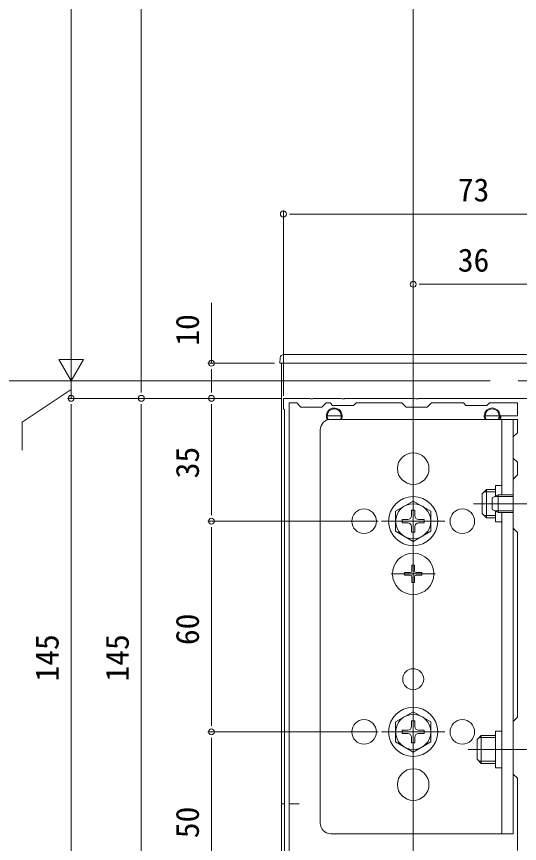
# Model space of a CAD drawing. Units: millimetres, scale not verified. Extents: x -990 to 990, y -1598 to 1604.
# Drawn here: x -613.1 to -469.7, y 302.2 to 537.8 of the extents above; entities that cross this region are included whole.
import ezdxf
from ezdxf.enums import TextEntityAlignment as Align

# ---------------------------------------------------------------- set-up
doc = ezdxf.new("R2010")
doc.units = ezdxf.units.MM
doc.header["$LTSCALE"] = 8
doc.linetypes.add('CHAIN2', pattern=[12, 9, -1, 1, -1])
doc.linetypes.add('DOUBLE_CHAIN2', pattern=[12.8, 9, -1, 0.6, -0.6, 0.6, -1])
for name, color, linetype, lineweight in [('0-2_YKK_ZWAK', 2, 'Continuous', 9), ('0-3_YKK_11', 4, 'Continuous', 9), ('0-4_YKK_12', 7, 'Continuous', 9), ('0-5_YKK_13', 6, 'Continuous', 9)]:
    doc.layers.add(name, color=color, linetype=linetype, lineweight=lineweight)
doc.styles.add('ＭＳ ゴシック', font='')
doc.styles.get('ＭＳ ゴシック').set_extended_font_data('MS Gothic')

msp = doc.modelspace()

# ---------------------------------------------------------------- linework, layer by layer
at = {"layer": '0-2_YKK_ZWAK'}
for p, q in [((-500, 871.024), (-500, 267.024)), ((-537.5, 439.024), (-537.5, 279.024)), ((-537.5, 439.024), (-462.5, 439.024)), ((-536.7, 313.524), (-537.5, 313.524)), ((-532.5, 313.524), (-535.4, 313.524))]:
    msp.add_line(p, q, dxfattribs=at)
for centre, end in [((-522.5, 424.024), 210.71475), ((-477.5, 424.024), 206.3878)]:
    msp.add_arc(centre, 2.25, 333.6122, end, dxfattribs=at)
at = {"layer": '0-3_YKK_11'}
for p, q in [((-538, 439.024), (-537.905, 440.585)), ((-536.906, 441.524), (-463.094, 441.524)), ((-537.002, 439.024), (-538, 439.024)), ((-462.998, 439.024), (-537.002, 439.024)), ((-520.5, 424.024), (-524.5, 424.024)), ((-479.5, 424.024), (-475.5, 424.024)), ((-523.5, 423.024), (-471.5, 423.024)), ((-500, 423.024), (-500, 418.024)), ((-474.7, 423.024), (-474.7, 401.524)), ((-471.5, 423.024), (-471.5, 305.024)), ((-526.5, 308.024), (-526.5, 420.024)), ((-480.3, 401.824), (-479.1, 403.024)), ((-476.5, 403.024), (-479.1, 403.024)), ((-479.1, 403.024), (-479.1, 395.024)), ((-476.5, 404.224), (-476.5, 401.194)), ((-476.5, 404.224), (-474.7, 404.224)), ((-480.3, 401.824), (-480.3, 396.224)), ((-479.748, 402.376), (-476.5, 402.376)), ((-477.5, 400.724), (-475.8, 401.524)), ((-477.5, 397.324), (-477.5, 400.724)), ((-471.5, 401.091), (-476.72, 401.091)), ((-471.5, 401.524), (-475.8, 401.524)), ((-475.8, 396.524), (-475.8, 401.524)), ((-500, 399.774), (-505, 396.887)), ((-500, 399.774), (-495, 396.887)), ((-505, 396.887), (-505, 391.161)), ((-500.5, 397.174), (-500.5, 395.524)), ((-499.5, 397.174), (-500.5, 397.174)), ((-499.5, 397.174), (-499.5, 395.524)), ((-495, 391.161), (-495, 396.887)), ((-480.3, 396.224), (-479.1, 395.024)), ((-475.8, 396.524), (-477.5, 397.324)), ((-471.5, 396.957), (-476.72, 396.957)), ((-476.5, 396.853), (-476.5, 393.824)), ((-471.5, 396.524), (-475.8, 396.524)), ((-474.7, 396.524), (-474.7, 305.024)), ((-503.15, 394.524), (-501.5, 394.524)), ((-503.15, 394.524), (-503.15, 393.524)), ((-503.15, 393.524), (-501.5, 393.524)), ((-498.5, 394.524), (-496.85, 394.524)), ((-498.5, 393.524), (-496.85, 393.524)), ((-496.85, 393.524), (-496.85, 394.524)), ((-479.748, 395.672), (-476.5, 395.672)), ((-479.1, 395.024), (-476.5, 395.024)), ((-476.5, 393.824), (-474.7, 393.824)), ((-500, 388.274), (-505, 391.161)), ((-500.5, 392.524), (-500.5, 390.874)), ((-500, 388.274), (-495, 391.161)), ((-499.5, 392.524), (-499.5, 390.874)), ((-500.5, 390.874), (-499.5, 390.874)), ((-502.5, 379.374), (-502.5, 378.674)), ((-502.5, 379.374), (-500.85, 379.374)), ((-500.35, 381.524), (-499.65, 381.524)), ((-500.35, 381.524), (-500.35, 379.874)), ((-499.65, 381.524), (-499.65, 379.874)), ((-499.15, 379.374), (-497.5, 379.374)), ((-497.5, 379.374), (-497.5, 378.674)), ((-502.5, 378.674), (-500.85, 378.674)), ((-500.35, 378.174), (-500.35, 376.524)), ((-499.65, 378.174), (-499.65, 376.524)), ((-499.15, 378.674), (-497.5, 378.674)), ((-500.35, 376.524), (-499.65, 376.524)), ((-500, 339.774), (-505, 336.887)), ((-500, 339.774), (-495, 336.887)), ((-505, 336.887), (-505, 331.161)), ((-500.5, 337.174), (-500.5, 335.524)), ((-499.5, 337.174), (-500.5, 337.174)), ((-499.5, 337.174), (-499.5, 335.524)), ((-495, 331.161), (-495, 336.887)), ((-503.15, 334.524), (-501.5, 334.524)), ((-503.15, 334.524), (-503.15, 333.524)), ((-498.5, 334.524), (-496.85, 334.524)), ((-496.85, 333.524), (-496.85, 334.524)), ((-503.15, 333.524), (-501.5, 333.524)), ((-500.5, 332.524), (-500.5, 330.874)), ((-499.5, 332.524), (-499.5, 330.874)), ((-498.5, 333.524), (-496.85, 333.524)), ((-481.8, 331.824), (-480.6, 333.024)), ((-481.248, 332.376), (-476.5, 332.376)), ((-476.5, 333.024), (-480.6, 333.024)), ((-480.6, 333.024), (-480.6, 325.024)), ((-476.5, 334.224), (-476.5, 323.824)), ((-476.5, 334.224), (-474.7, 334.224)), ((-500, 328.274), (-505, 331.161)), ((-500.5, 330.874), (-499.5, 330.874)), ((-500, 328.274), (-495, 331.161)), ((-481.8, 331.824), (-481.8, 326.224)), ((-481.8, 326.224), (-480.6, 325.024)), ((-481.248, 325.672), (-476.5, 325.672)), ((-480.6, 325.024), (-476.5, 325.024)), ((-476.5, 323.824), (-474.7, 323.824)), ((-500, 305.024), (-500, 310.024)), ((-471.5, 305.024), (-523.5, 305.024))]:
    msp.add_line(p, q, dxfattribs=at)
at = {"layer": '0-3_YKK_11', "linetype": 'CHAIN2'}
for p, q in [((-500, 385.024), (-500, 403.024)), ((-456.3, 399.024), (-482.8, 399.024)), ((-464, 399.024), (-478, 399.024)), ((-509, 394.024), (-491, 394.024)), ((-500, 372.724), (-500, 385.324)), ((-506.3, 379.024), (-493.7, 379.024)), ((-500, 325.024), (-500, 343.024)), ((-509, 334.024), (-491, 334.024)), ((-457.8, 329.024), (-484.3, 329.024))]:
    msp.add_line(p, q, dxfattribs=at)
at = {"layer": '0-3_YKK_11'}
for centre, radius in [((-500, 409.024), 4.5), ((-500, 394.024), 7), ((-500, 394.024), 5), ((-514, 394.024), 3.5), ((-486, 394.024), 3.5), ((-500, 379.024), 5.9), ((-500, 349.024), 3), ((-500, 334.024), 7), ((-514, 334.024), 3.5), ((-500, 334.024), 5), ((-486, 334.024), 3.5), ((-500, 319.024), 4.5)]:
    msp.add_circle(centre, radius, dxfattribs=at)
for centre, radius, start, end in [((-536.906, 440.524), 1, 90, 176.5), ((-522.5, 424.024), 2, 90, 180), ((-522.5, 424.024), 2, 180, 212.6499), ((-522.5, 424.024), 2, 0, 90), ((-522.5, 424.024), 2, 330, 0), ((-477.5, 424.024), 2, 90, 180), ((-477.5, 424.024), 2, 180, 210), ((-477.5, 424.024), 2, 0, 90), ((-477.5, 424.024), 2, 330, 0), ((-523.5, 420.024), 3, 90, 180), ((-501.5, 395.524), 1, 270, 0), ((-501.5, 392.524), 1, 0, 90), ((-498.5, 395.524), 1, 180, 270), ((-498.5, 392.524), 1, 90, 180), ((-500.85, 379.874), 0.5, 270, 0), ((-499.15, 379.874), 0.5, 180, 270), ((-500.85, 378.174), 0.5, 0, 90), ((-499.15, 378.174), 0.5, 90, 180), ((-501.5, 335.524), 1, 270, 0), ((-498.5, 335.524), 1, 180, 270), ((-501.5, 332.524), 1, 0, 90), ((-498.5, 332.524), 1, 90, 180), ((-523.5, 308.024), 3, 180, 270)]:
    msp.add_arc(centre, radius, start, end, dxfattribs=at)
at = {"layer": '0-4_YKK_12'}
for points in [[(-465, 429.024), (-498.542, 429.024), (-498.725, 428.904), (-499.275, 428.904), (-499.458, 429.024), (-519.542, 429.024), (-519.725, 428.904), (-520.275, 428.904), (-520.458, 429.024), (-528.542, 429.024), (-528.725, 428.904), (-529.275, 428.904), (-529.458, 429.024), (-537, 429.024), (-537, 426.024), (-536.7, 425.724)], [(-535.4, 291.166), (-535.4, 427.724), (-533.2, 427.724), (-532, 426.524), (-526, 426.524), (-524.8, 427.724), (-523.7, 427.724), (-523, 427.024), (-517, 427.024), (-516.3, 427.724), (-503.2, 427.724), (-502, 426.524), (-496, 426.524), (-494.8, 427.724), (-485.7, 427.724), (-485, 427.024), (-479, 427.024), (-478.3, 427.724), (-470.3, 427.724), (-470.3, 424.024), (-475, 424.024), (-475, 423.024), (-470.3, 423.024), (-470.3, 419.224), (-471.5, 418.024), (-471.5, 412.024), (-470.3, 410.824), (-470.3, 407.224), (-471.5, 406.024), (-471.5, 392.024), (-470.3, 390.824), (-470.3, 338.224), (-471.5, 337.024), (-471.5, 322.024), (-470.3, 320.824), (-470.3, 300.224)], [(-512.4, 289.524), (-512.4, 285.524), (-529.67, 285.524), (-535.4, 291.166), (-535.4, 427.724)], [(-536.7, 425.724), (-536.7, 292.324), (-537, 292.024), (-537, 284.024), (-535.5, 284.024), (-535.5, 288.923), (-535.132, 289.078), (-530, 284.024), (-504.5, 284.024), (-504.5, 285.024)]]:
    msp.add_lwpolyline(points, dxfattribs=at)
at = {"layer": '0-5_YKK_13'}
for p, q in [((-597.5, 441.024), (-597.5, 852.021)), ((-577.5, 710.624), (-577.5, 432.424)), ((-537, 429.724), (-537, 482.524)), ((-535.3, 481.524), (-533.6, 481.524)), ((-467.4, 481.524), (-533.6, 481.524)), ((-498.3, 461.524), (-496.6, 461.524)), ((-467.4, 461.524), (-496.6, 461.524)), ((-557.5, 439.024), (-557.5, 456.184)), ((-597.5, 434.024), (-597.5, 446.148)), ((-597.5, 434.024), (-601, 440.086)), ((-594, 440.086), (-601, 440.086)), ((-597.5, 434.024), (-594, 440.086)), ((-539.5, 439.024), (-558.5, 439.024)), ((-597.5, 434.024), (-597.5, 437.424)), ((-557.5, 437.324), (-557.5, 435.624)), ((-537.5, 434.024), (-598.5, 434.024)), ((-578.5, 434.024), (-598.5, 434.024)), ((-597.5, 429.024), (-597.5, 434.024)), ((-597.5, 429.024), (-597.5, 434.024)), ((-557.5, 432.424), (-557.5, 435.624)), ((-577.5, 430.724), (-577.5, 432.424)), ((-557.5, 430.724), (-557.5, 432.424)), ((-537.5, 429.024), (-598.5, 429.024)), ((-537.5, 429.024), (-598.5, 429.024)), ((-537.5, 429.024), (-578.5, 429.024)), ((-537.5, 429.024), (-578.5, 429.024)), ((-537.5, 429.024), (-558.5, 429.024)), ((-537.5, 429.024), (-558.5, 429.024)), ((-597.5, 427.324), (-597.5, 425.624)), ((-597.5, 427.324), (-597.5, 425.624)), ((-577.5, 427.324), (-577.5, 425.624)), ((-557.5, 427.324), (-557.5, 425.624)), ((-597.5, 287.424), (-597.5, 425.624)), ((-597.5, 425.624), (-597.5, 422.224)), ((-577.5, 425.624), (-577.5, 287.424)), ((-557.5, 425.624), (-557.5, 397.424)), ((-557.5, 395.724), (-557.5, 397.424)), ((-510, 394.024), (-558.5, 394.024)), ((-510, 394.024), (-558.5, 394.024)), ((-557.5, 392.324), (-557.5, 390.624)), ((-557.5, 390.624), (-557.5, 337.424)), ((-557.5, 335.724), (-557.5, 337.424)), ((-510, 334.024), (-558.5, 334.024)), ((-510, 334.024), (-558.5, 334.024)), ((-557.5, 332.324), (-557.5, 330.624)), ((-557.5, 330.624), (-557.5, 287.424))]:
    msp.add_line(p, q, dxfattribs=at)
at = {"layer": '0-5_YKK_13', "linetype": 'DOUBLE_CHAIN2'}
msp.add_line((-652.5, 434.024), (537.5, 434.024), dxfattribs=at)
at = {"layer": '0-5_YKK_13'}
msp.add_lwpolyline([(-597.5, 431.524), (-611.5, 422.242), (-611.5, 414.242)], dxfattribs=at)
for centre, start, end in [((-537, 481.524), 0, 180), ((-537, 481.524), 180, 0), ((-500, 461.524), 0, 180), ((-500, 461.524), 180, 0), ((-557.5, 439.024), 90, 270), ((-557.5, 439.024), 270, 90), ((-597.5, 429.024), 90, 270), ((-597.5, 429.024), 90, 270), ((-597.5, 429.024), 270, 90), ((-597.5, 429.024), 270, 90), ((-577.5, 429.024), 90, 270), ((-577.5, 429.024), 90, 270), ((-577.5, 429.024), 270, 90), ((-577.5, 429.024), 270, 90), ((-557.5, 429.024), 90, 270), ((-557.5, 429.024), 90, 270), ((-557.5, 429.024), 270, 90), ((-557.5, 429.024), 270, 90), ((-557.5, 394.024), 90, 270), ((-557.5, 394.024), 90, 270), ((-557.5, 394.024), 270, 90), ((-557.5, 394.024), 270, 90), ((-557.5, 334.024), 90, 270), ((-557.5, 334.024), 90, 270), ((-557.5, 334.024), 270, 90), ((-557.5, 334.024), 270, 90)]:
    msp.add_arc(centre, 0.85, start, end, dxfattribs=at)

# ---------------------------------------------------------------- texts
at = {"layer": '0-5_YKK_13', "style": 'ＭＳ ゴシック'}
for s, p in [('73', (-487.28, 483.124)), ('36', (-487.28, 463.124))]:
    msp.add_text(s, height=6.598, dxfattribs=at).set_placement(p, align=Align.BOTTOM_LEFT)
for s, p in [('10', (-559.1, 444.024)), ('35', (-559.1, 406.244)), ('60', (-559.1, 358.744)), ('145', (-599.1, 348.364)), ('145', (-579.1, 348.364)), ('50', (-559.1, 303.744))]:
    msp.add_text(s, height=6.598, rotation=90, dxfattribs=at).set_placement(p, align=Align.BOTTOM_LEFT)

doc.saveas('drawing.dxf')
